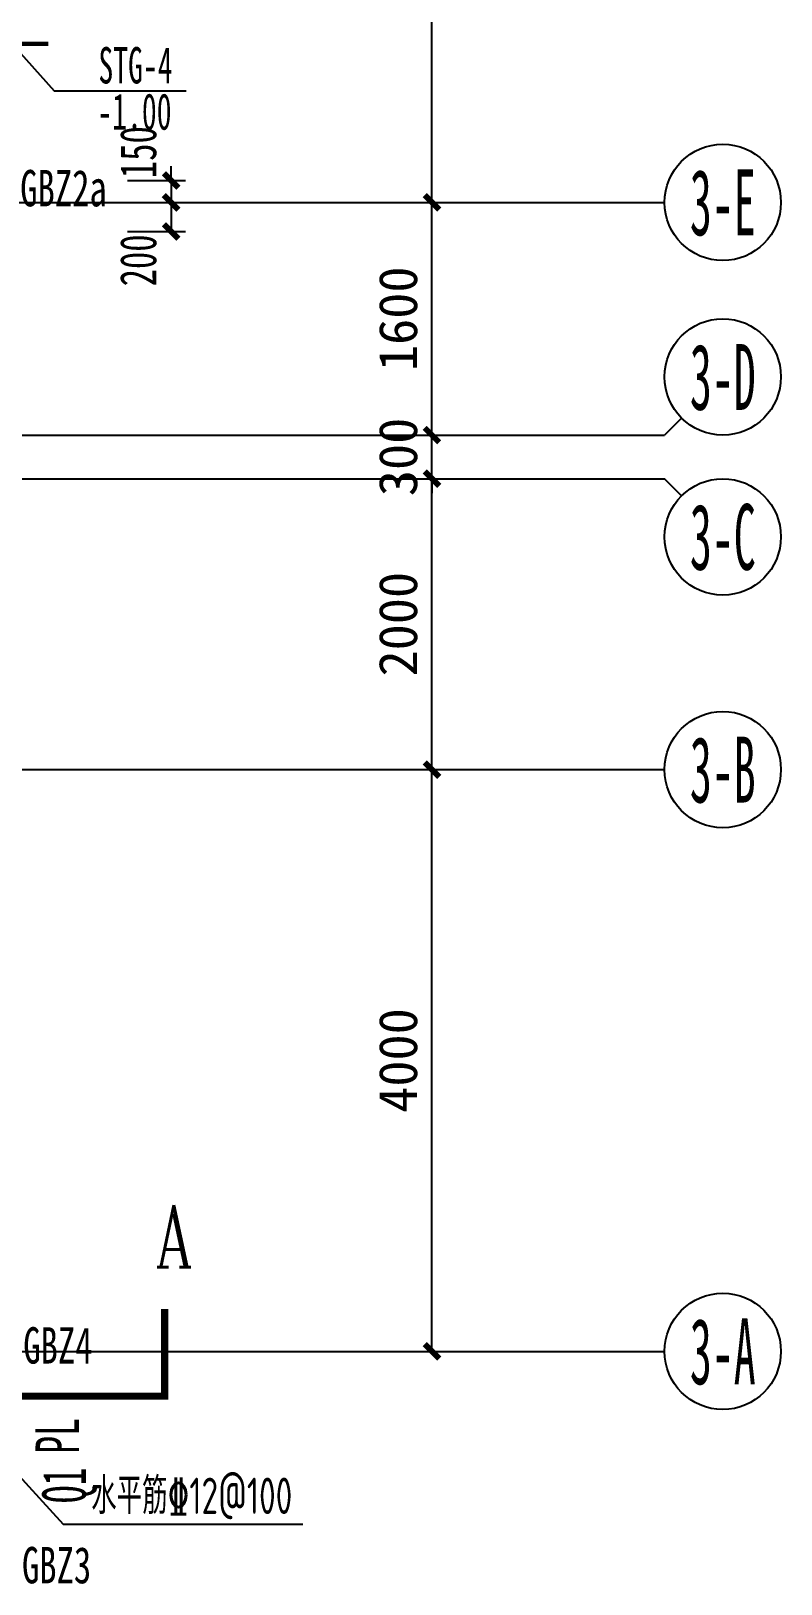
# Model space of a CAD drawing. Extents: x -3200781797 to -8106663, y 494714 to 1244925.
# Drawn here: x -8130202 to -8125044, y 605894 to 616571 of the extents above; entities that cross this region are included whole.
import ezdxf
from ezdxf.enums import TextEntityAlignment as Align

# ---------------------------------------------------------------- set-up
doc = ezdxf.new("R2010")
doc.units = 0
doc.header["$LTSCALE"] = 1000
doc.header["$MEASUREMENT"] = 0
for name, pattern in [('3#-轴线$0$DOTE', [2.42, 2, -0.2, 0.02, -0.2]), ('CONTINOUS', [0]), ('DASH', [0.35, 0.25, -0.1])]:
    doc.linetypes.add(name, pattern=pattern)
doc.layers.get('Defpoints').update_dxf_attribs({"color": 30, "linetype": 'DASH'})
for name, color, linetype in [('1----SD', 40, 'Continuous'), ('3#-夹层$0$S-SLAB-HOLE', 5, 'Continuous'), ('3#-轴线$0$3#-轴号$0$A-ANNO-AXIS-CIRC', 3, 'Continuous'), ('3#-轴线$0$3#-轴号$0$A-ANNO-AXIS-TEXT', 7, 'Continuous'), ('3#-轴线$0$3#-轴号$0$A-ANNO-DIMS', 3, 'Continuous'), ('3#-轴线$0$A-ANNO-DOTE', 10, '3#-轴线$0$DOTE'), ('3#-轴线$0$AXIS_TEXT', 7, 'Continuous'), ('3#4#5#模板$0$A-ANNO-SYMB', 3, 'Continuous'), ('3#4#5#模板$0$A-ANNO-TEXT', 255, 'Continuous'), ('3#4#5#模板$0$S-ANNO-TEXT', 7, 'Continuous'), ('3#4#5#模板$0$S-SLAB-TEXT', 120, 'Continuous'), ('DIM', 3, 'Continuous'), ('DIM_其它', 3, 'Continuous'), ('S-PC-FQ-WYQ', 4, 'Continuous'), ('S-WALL-BEAM-TEXT', 2, 'Continuous'), ('S-WALL-COLU-TEXT', 2, 'Continuous'), ('S-WALL-DIMS', 50, 'Continuous')]:
    doc.layers.add(name, color=color, linetype=linetype)
doc.layers.add('WALL-TEXT', color=2, linetype='Continuous', lineweight=25)
doc.layers.add('设备条件', color=5, linetype='Continuous', lineweight=30)
doc.styles.add('3#-轴线$0$3#-轴号$0$_TCH_AXIS', font='')
doc.styles.add('3#-轴线$0$3#-轴号$0$_TCH_DIM_T3', font='')
doc.styles.add('3#-轴线$0$COMPLEX', font='COMPLEX')
doc.styles.add('3#4#5#模板$0$_TCH_LABEL', font='COMPLEX', dxfattribs={"bigfont": 'GBCBIG'})
doc.styles.add('TSSD_Dimension', font='', dxfattribs={"width": 0.7})
doc.styles.add('TSSD_Rein', font='tssdeng.shx', dxfattribs={"width": 0.7, "bigfont": 'hztxt.shx'})
doc.styles.add('楷体', font='', dxfattribs={"width": 0.6})
doc.styles.add('楷体GB312', font='', dxfattribs={"width": 0.8})
doc.styles.get('3#-轴线$0$3#-轴号$0$_TCH_AXIS').set_extended_font_data('SimSun')
doc.styles.get('3#-轴线$0$3#-轴号$0$_TCH_DIM_T3').set_extended_font_data('SimSun')
doc.styles.get('TSSD_Dimension').set_extended_font_data('KaiTi_GB2312')
doc.styles.get('楷体').set_extended_font_data('KaiTi_GB2312')
doc.styles.get('楷体GB312').set_extended_font_data('楷体_GB2312')
doc.dimstyles.new('3#-轴线$0$3#-轴号$0$_TCH_ARCH&&100', dxfattribs={"dimtxt": 264.345992, "dimasz": 100, "dimexe": 250, "dimexo": 300, "dimgap": 100, "dimtad": 1, "dimdec": 0, "dimzin": 0, "dimdsep": 46, "dimtxsty": '3#-轴线$0$3#-轴号$0$_TCH_DIM_T3', "dimblk": '3#-轴线$0$3#-轴号$0$_ArchTick', "dimcen": 0.09, "dimclrt": 7, "dimazin": 2, "dimtfac": 1, "dimtdec": 0, "dimtix": 1, "dimtmove": 2, "dimatfit": 3, "dimfxl": 100, "dimtolj": 1, "dimtzin": 0, "dimarcsym": 0})
doc.dimstyles.new('TSSD_100_100$0', dxfattribs={"dimtxt": 250, "dimasz": 100, "dimexe": 100, "dimexo": 0, "dimgap": 100, "dimtad": 1, "dimdec": 0, "dimzin": 0, "dimdsep": 46, "dimtxsty": 'TSSD_Dimension', "dimblk1": 'ARCHTICK', "dimblk2": 'ARCHTICK', "dimsah": 1, "dimcen": 0, "dimclrt": 7, "dimadec": 0, "dimazin": 0, "dimtfac": 1, "dimtdec": 0, "dimtix": 1, "dimtmove": 2, "dimatfit": 3, "dimldrblk": 'ARCHTICK', "dimfxl": 300, "dimfxlon": 1, "dimtvp": 0.7, "dimtolj": 1, "dimtzin": 0, "dimarcsym": 0})

# ---------------------------------------------------------------- blocks, each defined once
blk = doc.blocks.new('xpl-jia-3')
at = {"layer": 'S-WALL-BEAM-TEXT', "style": '楷体', "width": 0.6}
blk.add_text('PL', height=300, rotation=90, dxfattribs=at).set_placement((-8179871, 606789))
blk = doc.blocks.new('3-an-jia')
at = {"layer": 'S-WALL-COLU-TEXT', "style": '楷体GB312', "width": 0.7}
for s, p in [('GBZ2a', (-7930218, 615361)), ('GBZ4', (-7930197, 607404))]:
    blk.add_text(s, height=250, rotation=0.0005, dxfattribs=at).set_placement(p)
blk.add_text('GBZ3', height=250, dxfattribs=at).set_placement((-7930206, 605893))
blk = doc.blocks.new('q1')
at = {"layer": 'WALL-TEXT', "style": '楷体', "width": 0.6}
blk.add_text('Q1', height=300, rotation=90, dxfattribs=at).set_placement((-8125625, 457746))
blk = doc.blocks.new('_ArchTick')
at = {"color": 0, "linetype": 'ByBlock', "const_width": 0.4}
blk.add_lwpolyline([(-0.5, -0.5), (0.5, 0.5)], dxfattribs=at)
blk = doc.blocks.new('*D902')
at = {"layer": 'Defpoints', "color": 0, "transparency": 16777216}
for p in [(79450, -103788), (79450, -103988), (80744, -103988)]:
    blk.add_point(p, dxfattribs=at)
at = {"layer": 'DIM', "color": 0, "lineweight": -2, "transparency": 16777216}
for p, q in [((80444, -103788), (80844, -103788)), ((80744, -103788), (80744, -103988)), ((80444, -103988), (80844, -103988))]:
    blk.add_line(p, q, dxfattribs=at)
at = {"layer": 'DIM', "color": 0, "lineweight": -2, "transparency": 16777216, "xscale": 100, "yscale": 100, "zscale": 100}
for p, rotation in [((80744, -103788), 90), ((80744, -103988), 270)]:
    blk.add_blockref('_ArchTick', p, dxfattribs=dict(at, rotation=rotation))
at = {"layer": 'DIM', "color": 7, "transparency": 16777216, "insert": (80519, -104187), "char_height": 250, "attachment_point": 5, "rotation": 90, "style": 'TSSD_Dimension'}
blk.add_mtext('\\A1;200', dxfattribs=at)
blk = doc.blocks.new('*D903')
at = {"layer": 'Defpoints', "color": 0, "transparency": 16777216}
for p in [(79450, -103638), (79450, -103788), (80744, -103788)]:
    blk.add_point(p, dxfattribs=at)
at = {"layer": 'DIM', "color": 0, "lineweight": -2, "transparency": 16777216}
for p, q in [((80744, -103638), (80744, -103538)), ((80444, -103638), (80844, -103638)), ((80744, -103638), (80744, -103788)), ((80444, -103788), (80844, -103788)), ((80744, -103788), (80744, -103888))]:
    blk.add_line(p, q, dxfattribs=at)
at = {"layer": 'DIM', "color": 0, "lineweight": -2, "transparency": 16777216, "xscale": 100, "yscale": 100, "zscale": 100}
for p, rotation in [((80744, -103638), 270), ((80744, -103788), 90)]:
    blk.add_blockref('_ArchTick', p, dxfattribs=dict(at, rotation=rotation))
at = {"layer": 'DIM', "color": 7, "transparency": 16777216, "insert": (80519, -103443), "char_height": 250, "attachment_point": 5, "rotation": 90, "style": 'TSSD_Dimension'}
blk.add_mtext('\\A1;150', dxfattribs=at)
blk = doc.blocks.new('$VALVE$00000553')
at = {"const_width": 30}
for points in [[(0, 100), (-250, 100), (-250, 100)], [(0, 100), (0, 175)], [(0, 100), (250, 100), (250, 100)], [(-250, -100), (-250, -100), (0, -100)], [(250, -100), (250, -100), (0, -100)], [(0, -175), (0, -100)]]:
    blk.add_lwpolyline(points, dxfattribs=at)
blk = doc.blocks.new('A$C5af27e0e')
at = {"layer": 'DIM_其它'}
for p, q in [((33000, 1300), (33290, 977)), ((33290, 977), (34197, 977))]:
    blk.add_line(p, q, dxfattribs=at)
at = {"layer": '1----SD', "linetype": 'CONTINOUS', "rotation": 180}
blk.add_blockref('$VALVE$00000553', (33000, 1400), dxfattribs=at)
at = {"layer": '设备条件', "color": 40, "style": '楷体', "width": 0.6}
for s, p in [('STG-4', (33594, 1027)), ('-1.00', (33587, 709))]:
    blk.add_text(s, height=250, dxfattribs=at).set_placement(p)
blk = doc.blocks.new('3#-轴线$0$_AXISO')
blk.add_circle((0, 0), 0.5)
at = {"layer": '3#-轴线$0$AXIS_TEXT', "style": '3#-轴线$0$COMPLEX', "width": 1.041667}
blk.add_attdef('A', text='', height=0.56, dxfattribs=at).set_placement((-0.25, -0.28), (0.25, -0.28), align=Align.FIT)
blk = doc.blocks.new('3#-轴线$0$3#-轴号$0$_ArchTick')
at = {"color": 0, "linetype": 'ByBlock', "const_width": 0.4}
blk.add_lwpolyline([(-0.5, -0.5), (0.5, 0.5)], dxfattribs=at)
blk = doc.blocks.new('*D2040')
at = {"layer": '3#-轴线$0$3#-轴号$0$A-ANNO-DIMS', "color": 0, "lineweight": -2, "transparency": 16777216}
for p, q in [((44188, -7100), (44938, -7100)), ((44688, -11100), (44688, -7100)), ((44188, -11100), (44938, -11100))]:
    blk.add_line(p, q, dxfattribs=at)
at = {"layer": 'Defpoints', "color": 0, "transparency": 16777216}
for p in [(43888, -7100), (44688, -7100), (43888, -11100)]:
    blk.add_point(p, dxfattribs=at)
at = {"layer": '3#-轴线$0$3#-轴号$0$A-ANNO-DIMS', "color": 0, "lineweight": -2, "transparency": 16777216, "xscale": 100, "yscale": 100, "zscale": 100}
for p, rotation in [((44688, -7100), 90), ((44688, -11100), 270)]:
    blk.add_blockref('3#-轴线$0$3#-轴号$0$_ArchTick', p, dxfattribs=dict(at, rotation=rotation))
at = {"layer": '3#-轴线$0$3#-轴号$0$A-ANNO-DIMS', "color": 7, "transparency": 16777216, "insert": (44456, -9100), "char_height": 264.3, "attachment_point": 5, "rotation": 90, "style": '3#-轴线$0$3#-轴号$0$_TCH_DIM_T3'}
blk.add_mtext('\\A1;4000', dxfattribs=at)
blk = doc.blocks.new('*D2041')
at = {"layer": '3#-轴线$0$3#-轴号$0$A-ANNO-DIMS', "color": 0, "lineweight": -2, "transparency": 16777216}
for p, q in [((44188, -5100), (44938, -5100)), ((44688, -7100), (44688, -5100)), ((44188, -7100), (44938, -7100))]:
    blk.add_line(p, q, dxfattribs=at)
at = {"layer": 'Defpoints', "color": 0, "transparency": 16777216}
for p in [(43888, -5100), (44688, -5100), (43888, -7100)]:
    blk.add_point(p, dxfattribs=at)
at = {"layer": '3#-轴线$0$3#-轴号$0$A-ANNO-DIMS', "color": 0, "lineweight": -2, "transparency": 16777216, "xscale": 100, "yscale": 100, "zscale": 100}
for p, rotation in [((44688, -5100), 90), ((44688, -7100), 270)]:
    blk.add_blockref('3#-轴线$0$3#-轴号$0$_ArchTick', p, dxfattribs=dict(at, rotation=rotation))
at = {"layer": '3#-轴线$0$3#-轴号$0$A-ANNO-DIMS', "color": 7, "transparency": 16777216, "insert": (44456, -6100), "char_height": 264.3, "attachment_point": 5, "rotation": 90, "style": '3#-轴线$0$3#-轴号$0$_TCH_DIM_T3'}
blk.add_mtext('\\A1;2000', dxfattribs=at)
blk = doc.blocks.new('*D2042')
at = {"layer": '3#-轴线$0$3#-轴号$0$A-ANNO-DIMS', "color": 0, "lineweight": -2, "transparency": 16777216}
for p, q in [((44188, -4800), (44938, -4800)), ((44688, -4800), (44688, -4700)), ((44688, -5100), (44688, -4800)), ((44188, -5100), (44938, -5100)), ((44688, -5100), (44688, -5200))]:
    blk.add_line(p, q, dxfattribs=at)
at = {"layer": 'Defpoints', "color": 0, "transparency": 16777216}
for p in [(43888, -4800), (44688, -4800), (43888, -5100)]:
    blk.add_point(p, dxfattribs=at)
at = {"layer": '3#-轴线$0$3#-轴号$0$A-ANNO-DIMS', "color": 0, "lineweight": -2, "transparency": 16777216, "xscale": 100, "yscale": 100, "zscale": 100}
for p, rotation in [((44688, -4800), 270), ((44688, -5100), 90)]:
    blk.add_blockref('3#-轴线$0$3#-轴号$0$_ArchTick', p, dxfattribs=dict(at, rotation=rotation))
at = {"layer": '3#-轴线$0$3#-轴号$0$A-ANNO-DIMS', "color": 7, "transparency": 16777216, "insert": (44456, -4950), "char_height": 264.3, "attachment_point": 5, "rotation": 90, "style": '3#-轴线$0$3#-轴号$0$_TCH_DIM_T3'}
blk.add_mtext('\\A1;300', dxfattribs=at)
blk = doc.blocks.new('*D2043')
at = {"layer": '3#-轴线$0$3#-轴号$0$A-ANNO-DIMS', "color": 0, "lineweight": -2, "transparency": 16777216}
for p, q in [((44188, -3200), (44938, -3200)), ((44688, -4800), (44688, -3200)), ((44188, -4800), (44938, -4800))]:
    blk.add_line(p, q, dxfattribs=at)
at = {"layer": 'Defpoints', "color": 0, "transparency": 16777216}
for p in [(43888, -3200), (44688, -3200), (43888, -4800)]:
    blk.add_point(p, dxfattribs=at)
at = {"layer": '3#-轴线$0$3#-轴号$0$A-ANNO-DIMS', "color": 0, "lineweight": -2, "transparency": 16777216, "xscale": 100, "yscale": 100, "zscale": 100}
for p, rotation in [((44688, -3200), 90), ((44688, -4800), 270)]:
    blk.add_blockref('3#-轴线$0$3#-轴号$0$_ArchTick', p, dxfattribs=dict(at, rotation=rotation))
at = {"layer": '3#-轴线$0$3#-轴号$0$A-ANNO-DIMS', "color": 7, "transparency": 16777216, "insert": (44456, -4000), "char_height": 264.3, "attachment_point": 5, "rotation": 90, "style": '3#-轴线$0$3#-轴号$0$_TCH_DIM_T3'}
blk.add_mtext('\\A1;1600', dxfattribs=at)
blk = doc.blocks.new('*D2044')
at = {"layer": '3#-轴线$0$3#-轴号$0$A-ANNO-DIMS', "color": 0, "lineweight": -2, "transparency": 16777216}
for p, q in [((44188, 0), (44938, 0)), ((44688, -3200), (44688, 0)), ((44188, -3200), (44938, -3200))]:
    blk.add_line(p, q, dxfattribs=at)
at = {"layer": 'Defpoints', "color": 0, "transparency": 16777216}
for p in [(43888, 0), (44688, 0), (43888, -3200)]:
    blk.add_point(p, dxfattribs=at)
at = {"layer": '3#-轴线$0$3#-轴号$0$A-ANNO-DIMS', "color": 0, "lineweight": -2, "transparency": 16777216, "xscale": 100, "yscale": 100, "zscale": 100}
for p, rotation in [((44688, 0), 90), ((44688, -3200), 270)]:
    blk.add_blockref('3#-轴线$0$3#-轴号$0$_ArchTick', p, dxfattribs=dict(at, rotation=rotation))
at = {"layer": '3#-轴线$0$3#-轴号$0$A-ANNO-DIMS', "color": 7, "transparency": 16777216, "insert": (44456, -1600), "char_height": 264.3, "attachment_point": 5, "rotation": 90, "style": '3#-轴线$0$3#-轴号$0$_TCH_DIM_T3'}
blk.add_mtext('\\A1;3200', dxfattribs=at)
blk = doc.blocks.new('3#4#5#模板$0$A$C3a591143')
at = {"layer": '3#4#5#模板$0$A-ANNO-SYMB', "const_width": 50}
blk.add_lwpolyline([(46379, 3407), (46379, 2807), (45379, 2807)], dxfattribs=at)
at = {"layer": '3#4#5#模板$0$A-ANNO-TEXT', "color": 7, "style": '3#4#5#模板$0$_TCH_LABEL', "width": 0.705882}
blk.add_text('A', height=425, dxfattribs=at).set_placement((46315, 3695))
blk = doc.blocks.new('Q-BIM')
at = {"layer": 'DIM'}
for base, p1, p2, picture, middle in [((80744, -103788.3), (79450, -103638.3), (79450, -103788.3), '*D903', (80519, -103442.7)), ((80744, -103988.3), (79450, -103788.3), (79450, -103988.3), '*D902', (80519, -104186.7))]:
    dim = blk.add_linear_dim(base=base, p1=p1, p2=p2, angle=90, dimstyle='TSSD_100_100$0', dxfattribs=at)
    dim.commit()
    dim.dimension.update_dxf_attribs({"geometry": picture, "text_midpoint": middle, "dimtype": 128})
blk = doc.blocks.new('3#-轴线$0$3#-轴号')
at = {"layer": '3#-轴线$0$3#-轴号$0$A-ANNO-AXIS-CIRC'}
for p, q in [((42288, -3200), (46288, -3200)), ((46405.1, -4682.8), (46288, -4800)), ((42288, -4800), (46288, -4800)), ((42288, -5100), (46288, -5100)), ((46405.1, -5217.2), (46288, -5100)), ((42288, -7100), (46288, -7100)), ((42288, -11100), (46288, -11100))]:
    blk.add_line(p, q, dxfattribs=at)
ref = blk.add_blockref('3#-轴线$0$_AXISO', (46688, -3200), dxfattribs=dict(at, xscale=800, yscale=800, zscale=800))
ref.add_attrib('A', '3-E', dxfattribs={"layer": '3#-轴线$0$3#-轴号$0$A-ANNO-AXIS-TEXT', "height": 452.55, "style": '3#-轴线$0$3#-轴号$0$_TCH_AXIS', "width": 0.466146}).set_placement((46461.7, -3426.3), (46914.3, -3426.3), align=Align.FIT)
ref = blk.add_blockref('3#-轴线$0$_AXISO', (46688, -4400), dxfattribs=dict(at, xscale=800, yscale=800, zscale=800))
ref.add_attrib('A', '3-D', dxfattribs={"layer": '3#-轴线$0$3#-轴号$0$A-ANNO-AXIS-TEXT', "height": 452.55, "style": '3#-轴线$0$3#-轴号$0$_TCH_AXIS', "width": 0.466146}).set_placement((46461.7, -4626.3), (46914.3, -4626.3), align=Align.FIT)
ref = blk.add_blockref('3#-轴线$0$_AXISO', (46688, -5500), dxfattribs=dict(at, xscale=800, yscale=800, zscale=800))
ref.add_attrib('A', '3-C', dxfattribs={"layer": '3#-轴线$0$3#-轴号$0$A-ANNO-AXIS-TEXT', "height": 452.55, "style": '3#-轴线$0$3#-轴号$0$_TCH_AXIS', "width": 0.466146}).set_placement((46461.7, -5726.3), (46914.3, -5726.3), align=Align.FIT)
ref = blk.add_blockref('3#-轴线$0$_AXISO', (46688, -7100), dxfattribs=dict(at, xscale=800, yscale=800, zscale=800))
ref.add_attrib('A', '3-B', dxfattribs={"layer": '3#-轴线$0$3#-轴号$0$A-ANNO-AXIS-TEXT', "height": 452.55, "style": '3#-轴线$0$3#-轴号$0$_TCH_AXIS', "width": 0.466146}).set_placement((46461.7, -7326.3), (46914.3, -7326.3), align=Align.FIT)
ref = blk.add_blockref('3#-轴线$0$_AXISO', (46688, -11100), dxfattribs=dict(at, xscale=800, yscale=800, zscale=800))
ref.add_attrib('A', '3-A', dxfattribs={"layer": '3#-轴线$0$3#-轴号$0$A-ANNO-AXIS-TEXT', "height": 452.55, "style": '3#-轴线$0$3#-轴号$0$_TCH_AXIS', "width": 0.466146}).set_placement((46461.7, -11326.3), (46914.3, -11326.3), align=Align.FIT)
at = {"layer": '3#-轴线$0$3#-轴号$0$A-ANNO-DIMS'}
for p1, p2, picture, middle in [((43888, -3200), (43888, 0), '*D2044', (44455.8, -1600)), ((43888, -4800), (43888, -3200), '*D2043', (44455.8, -4000)), ((43888, -5100), (43888, -4800), '*D2042', (44455.8, -4950)), ((43888, -7100), (43888, -5100), '*D2041', (44455.8, -6100)), ((43888, -11100), (43888, -7100), '*D2040', (44455.8, -9100))]:
    dim = blk.add_aligned_dim(p1=p1, p2=p2, distance=-800, dimstyle='3#-轴线$0$3#-轴号$0$_TCH_ARCH&&100', dxfattribs=at)
    dim.commit()
    dim.dimension.update_dxf_attribs({"geometry": picture, "text_midpoint": middle})
blk = doc.blocks.new('3#-轴线')
at = {"layer": '3#-轴线$0$A-ANNO-DOTE'}
for points in [[(-3000, -3200), (44800, -3200)], [(-3000, -4800), (44800, -4800)], [(-3000, -5100), (44800, -5100)], [(-3000, -7100), (44800, -7100)], [(-3000, -11100), (44800, -11100)]]:
    blk.add_lwpolyline(points, dxfattribs=at)
blk.add_blockref('3#-轴线$0$3#-轴号', (0, 0))
blk = doc.blocks.new('3#-夹层')
at = {"layer": '3#-夹层$0$S-SLAB-HOLE'}
blk.add_blockref('3#-轴线', (0, 0), dxfattribs=at)

msp = doc.modelspace()

# ---------------------------------------------------------------- linework, layer by layer
at = {"layer": 'S-PC-FQ-WYQ'}
msp.add_lwpolyline([(-8130381.4, 606744.1), (-8129980.8, 606304.4), (-8128332.3, 606304.4)], dxfattribs=at)

# ---------------------------------------------------------------- block references
at = {"layer": '3#4#5#模板$0$S-ANNO-TEXT'}
msp.add_blockref('3#-夹层', (-8172132.3, 618592.8), dxfattribs=at)
at = {"layer": '3#4#5#模板$0$S-SLAB-TEXT'}
msp.add_blockref('3#4#5#模板$0$A$C3a591143', (-8175662.4, 604377.6), dxfattribs=at)
at = {"layer": 'S-PC-FQ-WYQ'}
for name, p in [('3-an-jia', (-200058.1, 4.9)), ('xpl-jia-3', (50000, 0))]:
    msp.add_blockref(name, p, dxfattribs=at)
at = {"layer": 'S-WALL-DIMS'}
msp.add_blockref('Q-BIM', (-8209982.3, 719181.1), dxfattribs=at)
at = {"layer": 'WALL-TEXT'}
msp.add_blockref('q1', (-4199.2, 148702.7), dxfattribs=at)
at = {"layer": '设备条件'}
msp.add_blockref('A$C5af27e0e', (-8163332.3, 615183.8), dxfattribs=at)

# ---------------------------------------------------------------- texts
at = {"layer": 'WALL-TEXT', "style": 'TSSD_Rein', "width": 0.7}
msp.add_text('水平筋%%13212@100', height=250, rotation=359.99998, dxfattribs=at).set_placement((-8129787.8, 606374.5))

doc.saveas('drawing.dxf')
